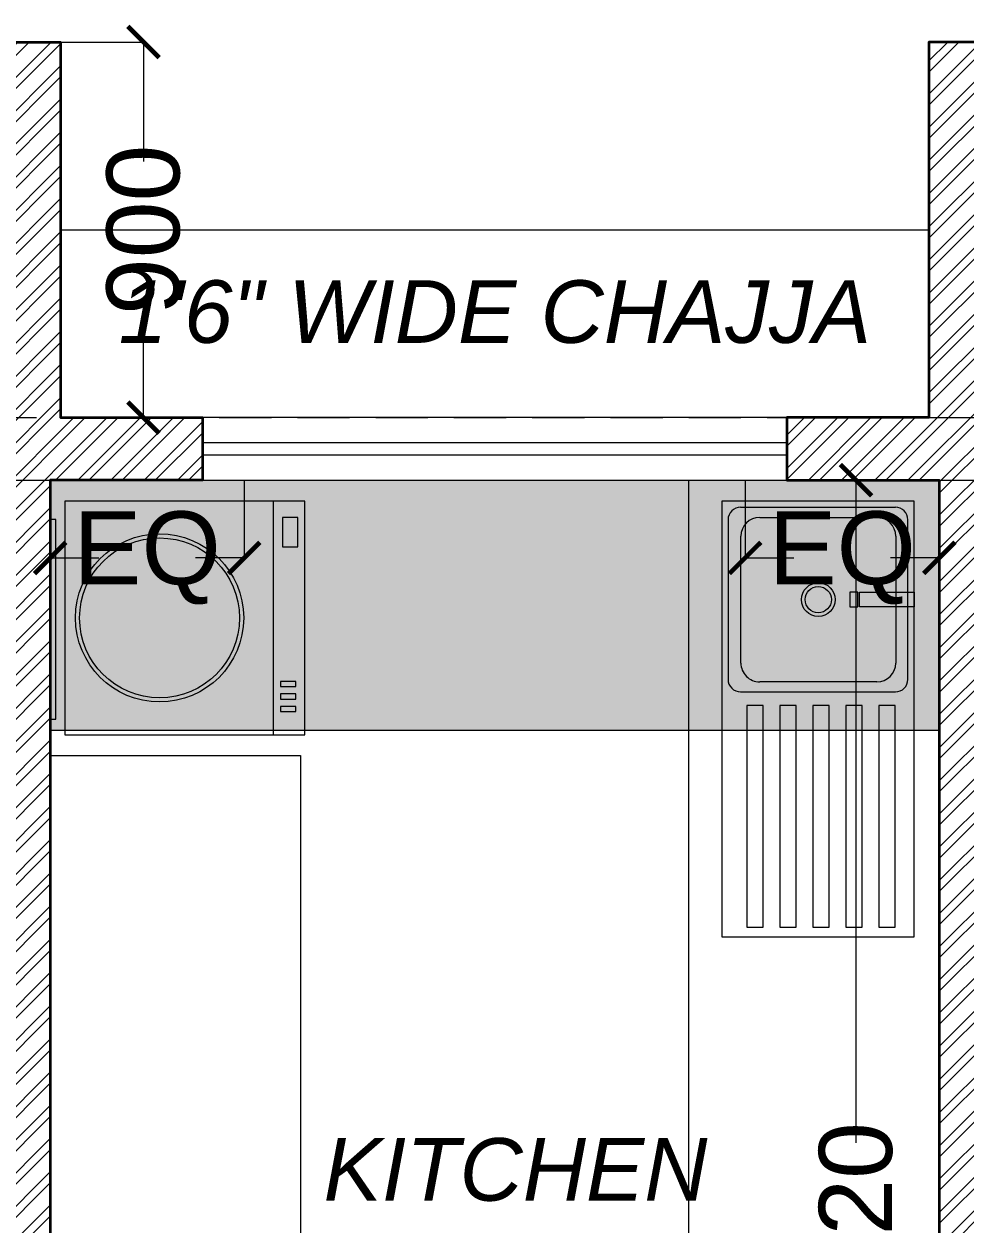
# Model space of a CAD drawing. Header units: millimetres. Extents: x 69529 to 85301, y 41669 to 59279.
# Drawn here: x 78022 to 80278, y 56274 to 59152 of the extents above; entities that cross this region are included whole.
import ezdxf

# ---------------------------------------------------------------- set-up
doc = ezdxf.new("R2010")
doc.units = ezdxf.units.MM
doc.linetypes.add('( Hidden )', pattern=[0.375, 0.25, -0.125])
for name, color, linetype, lineweight, true_color in [('DA_BUILDING LINE', 7, 'Continuous', 9, 0xdb0000), ('DA_DIMENSION', 7, 'Continuous', 5, 0x474747), ('DA_FURNITURE', 7, 'Continuous', 5, 0x666666), ('DA_HATCH', 7, 'Continuous', 5, 0x545454)]:
    doc.layers.add(name, color=color, linetype=linetype, lineweight=lineweight, true_color=true_color)
for name, color, linetype, lineweight in [('DA_CARPET AREA RERA', 30, 'Continuous', 9), ('DA_CHAJJA', 44, 'Continuous', 0), ('DA_DOOR', 35, 'Continuous', 0), ('DA_TEXT IN SQ.FT', 193, 'Continuous', 9), ('DA_WALL', 7, 'Continuous', 35), ('DA_WINDOW', 4, 'Continuous', 9)]:
    doc.layers.add(name, color=color, linetype=linetype, lineweight=lineweight)
doc.styles.add('MtXpl_Arial', font='ArialItalic.ttf')
doc.styles.get("Standard").update_dxf_attribs({"font": 'Arial.ttf'})
doc.dimstyles.get("Standard").update_dxf_attribs({"dimtxt": 0.18, "dimasz": 0.18, "dimexe": 0.18, "dimexo": 0.0625, "dimgap": 0.09, "dimtad": 0, "dimtih": 1, "dimtoh": 1, "dimdec": 4, "dimzin": 0, "dimdsep": 46, "dimtxsty": 'Standard', "dimcen": 0.09, "dimadec": 0, "dimazin": 0, "dimtfac": 1, "dimtdec": 4, "dimtofl": 0, "dimtmove": 0, "dimatfit": 3, "dimfxl": 1, "dimtolj": 1, "dimtzin": 0, "dimarcsym": 0})

# ---------------------------------------------------------------- blocks, each defined once
blk = doc.blocks.new('WASHING MACHINE1')
at = {"linetype": 'Continuous'}
for p, q in [((10326.3552, 5531.1311), (10326.9152, 5531.1311)), ((10326.3552, 5530.556), (10326.3552, 5531.1311)), ((10326.9152, 5531.1311), (10326.9152, 5530.556)), ((10326.4111, 5531.1096), (10326.4233, 5531.1096)), ((10326.4111, 5531.0728), (10326.4111, 5531.1096)), ((10326.4233, 5531.1096), (10326.4233, 5531.0728)), ((10326.4408, 5531.1096), (10326.4531, 5531.1096)), ((10326.4408, 5531.0728), (10326.4408, 5531.1096)), ((10326.4531, 5531.1096), (10326.4531, 5531.0728)), ((10326.4706, 5531.0728), (10326.4706, 5531.1096)), ((10326.4706, 5531.1096), (10326.4828, 5531.1096)), ((10326.4828, 5531.1096), (10326.4828, 5531.0728)), ((10326.8055, 5531.1149), (10326.8755, 5531.1149)), ((10326.8055, 5531.0781), (10326.8055, 5531.1149)), ((10326.8755, 5531.1149), (10326.8755, 5531.0781)), ((10326.4233, 5531.0728), (10326.4111, 5531.0728)), ((10326.4531, 5531.0728), (10326.4408, 5531.0728)), ((10326.4828, 5531.0728), (10326.4706, 5531.0728)), ((10326.8755, 5531.0781), (10326.8055, 5531.0781)), ((10326.3552, 5531.0561), (10326.9152, 5531.0561)), ((10326.9152, 5530.556), (10326.3552, 5530.556)), ((10326.393, 5530.5351), (10326.8714, 5530.5351)), ((10326.393, 5530.5211), (10326.393, 5530.5351)), ((10326.8714, 5530.5211), (10326.393, 5530.5211)), ((10326.8714, 5530.5351), (10326.8714, 5530.5211))]:
    blk.add_line(p, q, dxfattribs=at)
blk = doc.blocks.new('eww')
at = {"layer": 'DA_FURNITURE'}
for radius in [0.2014, 0.1916]:
    blk.add_circle((-2207.1169, 1541.465), radius, dxfattribs=at)
at = {"layer": 'DA_FURNITURE', "xscale": -1, "rotation": 270}
blk.add_blockref('WASHING MACHINE1', (-7737.9003, -8785.1702), dxfattribs=at)
blk = doc.blocks.new('t5r7ui68')
at = {"layer": 'DA_FURNITURE'}
for p, q in [((3503.2333, 922.1039), (3502.1892, 922.1039)), ((3502.1892, 922.1039), (3502.1892, 921.6432)), ((3503.2333, 921.6432), (3503.2333, 922.1039)), ((3502.6164, 922.0889), (3502.2341, 922.0889)), ((3502.2042, 922.059), (3502.2042, 921.6882)), ((3502.2732, 922.0598), (3502.5773, 922.0598)), ((3502.6463, 921.6882), (3502.6463, 922.059)), ((3502.2282, 921.734), (3502.2282, 922.0149)), ((3502.6223, 922.0149), (3502.6223, 921.734)), ((3502.5773, 921.689), (3502.2732, 921.689)), ((3502.1892, 921.6432), (3503.2333, 921.6432)), ((3502.2341, 921.6582), (3502.6164, 921.6582))]:
    blk.add_line(p, q, dxfattribs=at)
at = {"layer": 'DA_FURNITURE', "ltscale": 2}
for points in [[(3502.4076, 921.9732), (3502.4076, 922.1039), (3502.4429, 922.1039), (3502.4429, 921.9732)], [(3502.4429, 921.9503), (3502.4429, 921.9689), (3502.4076, 921.9689), (3502.4076, 921.9503)]]:
    blk.add_lwpolyline(points, close=True, dxfattribs=at)
at = {"layer": 'DA_FURNITURE'}
for points in [[(3503.2099, 922.0191), (3503.2099, 922.0586), (3502.6789, 922.0586), (3502.6789, 922.0191)], [(3503.2099, 921.9401), (3503.2099, 921.9796), (3502.6789, 921.9796), (3502.6789, 921.9401)], [(3503.2099, 921.8611), (3503.2099, 921.9006), (3502.6789, 921.9006), (3502.6789, 921.8611)], [(3503.2099, 921.7822), (3503.2099, 921.8216), (3502.6789, 921.8216), (3502.6789, 921.7822)], [(3503.2099, 921.7032), (3503.2099, 921.7427), (3502.6789, 921.7427), (3502.6789, 921.7032)]]:
    blk.add_lwpolyline(points, close=True, dxfattribs=at)
for radius in [0.0405, 0.0315]:
    blk.add_circle((3502.4253, 921.8744), radius, dxfattribs=at)
for centre, radius, start, end in [((3502.2341, 922.059), 0.03, 90, 180), ((3502.6164, 922.059), 0.03, 0, 90), ((3502.2732, 922.0149), 0.045, 90, 180), ((3502.5773, 922.0149), 0.045, 0, 90), ((3502.2732, 921.734), 0.045, 180, 270), ((3502.5773, 921.734), 0.045, 270, 0), ((3502.2341, 921.6882), 0.03, 180, 270), ((3502.6164, 921.6882), 0.03, 270, 0)]:
    blk.add_arc(centre, radius, start, end, dxfattribs=at)
blk = doc.blocks.new('_ArchTick')
at = {"color": 0, "linetype": 'ByBlock', "const_width": 0.15}
blk.add_lwpolyline([(-0.5, -0.5), (0.5, 0.5)], dxfattribs=at)
blk = doc.blocks.new('*D212')
at = {"layer": 'DA_DIMENSION', "transparency": 16777216}
for p, q in [((-21293.6, 98386.5), (-21293.6, 98200.3)), ((-20828.6, 98386.5), (-20828.6, 98200.3)), ((-21293.6, 98200.5), (-21176.7, 98200.5)), ((-20828.6, 98200.5), (-20945.5, 98200.5))]:
    blk.add_line(p, q, dxfattribs=at)
at = {"layer": 'Defpoints', "color": 0, "transparency": 16777216}
for p in [(-21293.6, 98386.5), (-20828.6, 98386.5), (-20828.6, 98200.5)]:
    blk.add_point(p, dxfattribs=at)
at = {"layer": 'DA_DIMENSION', "transparency": 16777216, "xscale": 75, "yscale": 75, "zscale": 75, "rotation": 180}
blk.add_blockref('_ArchTick', (-21293.6, 98200.5), dxfattribs=at)
at = {"layer": 'DA_DIMENSION', "transparency": 16777216, "xscale": 75, "yscale": 75, "zscale": 75}
blk.add_blockref('_ArchTick', (-20828.6, 98200.5), dxfattribs=at)
at = {"layer": 'DA_DIMENSION', "color": 7, "transparency": 16777216, "insert": (-21061.1, 98200.5), "char_height": 175, "attachment_point": 5}
blk.add_mtext('\\A1;EQ', dxfattribs=at)
blk = doc.blocks.new('*D216')
at = {"layer": 'DA_DIMENSION', "transparency": 16777216}
for p, q in [((-22933.5, 99436.5), (-22734.7, 99436.5)), ((-22734.9, 99436.5), (-22734.9, 99150.6)), ((-22734.9, 98536.5), (-22734.9, 98822.5)), ((-22933.5, 98536.5), (-22734.7, 98536.5))]:
    blk.add_line(p, q, dxfattribs=at)
at = {"layer": 'Defpoints', "color": 0, "transparency": 16777216}
for p in [(-22933.6, 99436.5), (-22734.9, 99436.5), (-22933.6, 98536.5)]:
    blk.add_point(p, dxfattribs=at)
at = {"layer": 'DA_DIMENSION', "transparency": 16777216, "xscale": 75, "yscale": 75, "zscale": 75}
for p, rotation in [((-22734.9, 99436.5), 90), ((-22734.9, 98536.5), 270)]:
    blk.add_blockref('_ArchTick', p, dxfattribs=dict(at, rotation=rotation))
at = {"layer": 'DA_DIMENSION', "color": 7, "transparency": 16777216, "insert": (-22734.9, 98986.5), "char_height": 175, "attachment_point": 5, "rotation": 90}
blk.add_mtext('\\A1;900', dxfattribs=at)
blk = doc.blocks.new('*D217')
at = {"layer": 'DA_DIMENSION', "transparency": 16777216}
for p, q in [((-22958.6, 98386.5), (-22958.6, 98200.2)), ((-22493.6, 98386.5), (-22493.6, 98200.2)), ((-22958.6, 98200.3), (-22841.7, 98200.3)), ((-22493.6, 98200.3), (-22610.5, 98200.3))]:
    blk.add_line(p, q, dxfattribs=at)
at = {"layer": 'Defpoints', "color": 0, "transparency": 16777216}
for p in [(-22958.6, 98386.5), (-22493.6, 98386.5), (-22493.6, 98200.3)]:
    blk.add_point(p, dxfattribs=at)
at = {"layer": 'DA_DIMENSION', "transparency": 16777216, "xscale": 75, "yscale": 75, "zscale": 75, "rotation": 180}
blk.add_blockref('_ArchTick', (-22958.6, 98200.3), dxfattribs=at)
at = {"layer": 'DA_DIMENSION', "transparency": 16777216, "xscale": 75, "yscale": 75, "zscale": 75}
blk.add_blockref('_ArchTick', (-22493.6, 98200.3), dxfattribs=at)
at = {"layer": 'DA_DIMENSION', "color": 7, "transparency": 16777216, "insert": (-22726.1, 98200.3), "char_height": 175, "attachment_point": 5}
blk.add_mtext('\\A1;EQ', dxfattribs=at)
blk = doc.blocks.new('*D173')
at = {"layer": 'DA_DIMENSION', "transparency": 16777216}
for p, q in [((-20828.7, 98386.5), (-21028.4, 98386.5)), ((-21028.2, 98386.5), (-21028.2, 96798.4)), ((-21028.2, 94766.5), (-21028.2, 96354.6)), ((-20828.7, 94766.5), (-21028.4, 94766.5))]:
    blk.add_line(p, q, dxfattribs=at)
at = {"layer": 'Defpoints', "color": 0, "transparency": 16777216}
for p in [(-20828.6, 98386.5), (-21028.2, 94766.5), (-20828.6, 94766.5)]:
    blk.add_point(p, dxfattribs=at)
at = {"layer": 'DA_DIMENSION', "transparency": 16777216, "xscale": 75, "yscale": 75, "zscale": 75}
for p, rotation in [((-21028.2, 98386.5), 90), ((-21028.2, 94766.5), 270)]:
    blk.add_blockref('_ArchTick', p, dxfattribs=dict(at, rotation=rotation))
at = {"layer": 'DA_DIMENSION', "color": 7, "transparency": 16777216, "insert": (-21028.2, 96576.5), "char_height": 175, "attachment_point": 5, "rotation": 90}
blk.add_mtext('\\A1;3620', dxfattribs=at)
blk = doc.blocks.new('fsdaafdh')
at = {"layer": 'DA_DIMENSION'}
for base, p1, p2, picture, middle in [((-22734.86579, 99436.52535), (-22933.59418, 98536.52536), (-22933.59418, 99436.52535), '*D216', (-22734.86579, 98986.52535)), ((-21028.21125, 94766.52535), (-20828.59418, 98386.52535), (-20828.59418, 94766.52535), '*D173', (-21028.21125, 96576.52535))]:
    dim = blk.add_linear_dim(base=base, p1=p1, p2=p2, angle=90, dimstyle='Standard', dxfattribs=at)
    dim.commit()
    dim.dimension.update_dxf_attribs({"geometry": picture, "text_midpoint": middle})
for base, p1, p2, picture, middle in [((-22493.59418, 98200.34619), (-22958.59418, 98386.52535), (-22493.59418, 98386.52535), '*D217', (-22726.09418, 98200.34619)), ((-20828.59418, 98200.52619), (-21293.59418, 98386.52535), (-20828.59418, 98386.52535), '*D212', (-21061.09418, 98200.52619))]:
    dim = blk.add_linear_dim(base=base, p1=p1, p2=p2, text='EQ', dimstyle='Standard', dxfattribs=at)
    dim.commit()
    dim.dimension.update_dxf_attribs({"geometry": picture, "text_midpoint": middle})

msp = doc.modelspace()

# ---------------------------------------------------------------- hatches: boundary and pattern name
at = {"layer": 'DA_HATCH'}
h = msp.add_hatch(dxfattribs=at)
h.set_pattern_fill('ANSI32', color=256, scale=150)
h.set_pattern_definition([(45, (101042.82, -215688.83), (-39.774756, 39.774756), []), (45, (101069.34, -215688.83), (-39.774756, 39.774756), [])])
h.paths.add_polyline_path([(78084.22813, 58058.9767), (78084.22813, 54438.9767), (77959.22813, 54438.9767), (77959.22813, 58058.9767), (77649.22813, 58058.9767), (77649.22813, 58208.9767), (77959.22813, 58208.9767), (77959.22813, 58958.9767), (77959.22813, 59108.9767), (78109.22813, 59108.9767), (78109.22813, 58208.9767), (78449.22813, 58208.9767), (78449.22813, 58058.9767)])
h.paths.add_polyline_path([(76589.22813, 58058.9767), (76899.22813, 58058.9767), (76899.22813, 58208.9767), (76614.22813, 58208.9767), (76614.22813, 58958.9767), (76614.22813, 59108.9767), (76464.22813, 59108.9767), (76464.22813, 58058.9767), (76464.22813, 57908.9767), (76589.22813, 57908.9767)])
h.paths.add_polyline_path([(80214.22813, 58058.9767), (80214.22813, 54438.9767), (80339.22813, 54438.9767), (80339.22813, 58058.9767), (80649.22813, 58058.9767), (80649.22813, 58208.9767), (80339.22813, 58208.9767), (80339.22813, 58958.9767), (80339.22813, 59108.9767), (80189.22813, 59108.9767), (80189.22813, 58208.9767), (79849.22813, 58208.9767), (79849.22813, 58058.9767)])
h.paths.add_polyline_path([(81709.22424, 58208.9767), (81709.22813, 58953.9767), (81709.22813, 59108.9767), (81859.22813, 59108.9767), (81859.22813, 58208.9767)])
h.paths.add_polyline_path([(81399.22813, 58058.9767), (81399.22813, 58208.9767), (81709.22813, 58208.9767), (81709.22813, 58058.9767)], flags=17)
h.paths.add_polyline_path([(81834.22813, 57008.9767), (81834.22813, 55458.9767), (81089.22813, 55458.9767), (81089.22813, 55583.9767), (81709.22813, 55583.9767), (81709.22813, 57008.9767)])
h.paths.add_polyline_path([(75709.22813, 54558.9767), (77039.22813, 54558.9767), (77039.22813, 54433.9767), (75709.22813, 54433.9767)])
h.paths.add_polyline_path([(76464.22813, 57008.9767), (76464.22813, 55458.9767), (77209.22813, 55458.9767), (77209.22813, 55583.9767), (76589.22813, 55583.9767), (76589.22813, 57008.9767)])
h.paths.add_polyline_path([(73414.22813, 54558.9767), (73264.22813, 54558.9767), (73264.22813, 56708.9767), (73414.22813, 56708.9767)])
h.paths.add_polyline_path([(73494.22813, 58678.9767), (73414.22813, 58678.9767), (73414.22813, 57908.9767), (73264.22813, 57908.9767), (73264.22813, 59108.9767), (73494.22813, 59108.9767)])
h.paths.add_polyline_path([(80214.22813, 49553.97669), (80214.22813, 50783.9767), (80214.22813, 53508.9767), (81834.22813, 53508.9767), (81834.22813, 53383.9767), (80339.22813, 53383.9767), (80339.22813, 50933.9767), (80649.22813, 50933.9767), (80649.22813, 50783.9767), (80364.22813, 50783.9767), (80364.22813, 47608.95613), (80134.22813, 47608.97669), (80134.22813, 47758.97669), (80214.22812, 47758.97669)])
h.paths.add_polyline_path([(81709.22813, 50933.9767), (81399.22813, 50933.9767), (81399.22813, 50783.9767), (81709.22813, 50783.9767)], flags=17)
h.paths.add_polyline_path([(81709.22813, 50783.9767), (81709.22813, 49703.97669), (81709.22813, 49553.97669), (81859.22813, 49553.97669), (81859.22813, 50173.9767), (81939.22813, 50173.9767), (81939.22813, 50323.9767), (81859.22813, 50323.9767), (81859.22813, 50783.9767)])
h.paths.add_polyline_path([(77299.22813, 47758.9767), (77299.22813, 47608.9767), (76909.22813, 47608.9767), (76909.22813, 47758.9767)])
edge = h.paths.add_edge_path()
edge.add_line((85034.22813, 50163.9767), (85034.22813, 54433.9767))
edge.add_line((85034.22813, 54433.9767), (85034.22813, 54558.9767))
edge.add_line((85034.22813, 54558.9767), (85034.22813, 58828.9767))
edge.add_line((85034.22813, 58828.9767), (84884.22813, 58828.9767))
edge.add_line((84884.22813, 58828.9767), (84884.22813, 54558.9767))
edge.add_line((84884.22813, 54558.9767), (81259.22813, 54558.9767))
edge.add_line((81259.22813, 54558.9767), (81259.22813, 54433.9767))
edge.add_line((81259.22813, 54433.9767), (84884.22813, 54433.9767))
edge.add_line((84884.22813, 54433.9767), (84884.22813, 50173.9767))
edge.add_line((84884.22813, 50173.9767), (85034.22813, 50173.9767))
h.paths.add_polyline_path([(81834.22813, 51983.9767), (81834.22813, 52638.9767), (81709.22813, 52638.9767), (81709.22813, 51983.9767)], flags=17)
h = msp.add_hatch(dxfattribs=at)
h.set_pattern_fill('ANSI35', color=256, scale=300)
h.set_pattern_definition([(45, (101042.82, -40322.55), (-53.03301, 53.03301), []), (45, (101095.855, -40322.55), (-53.03301, 53.03301), [93.75, -18.75, 0, -18.75])])
h.paths.add_polyline_path([(78084.22813, 58058.9767), (80214.22813, 58058.9767), (80214.22813, 57458.9767), (78084.22813, 57458.9767)])
h.paths.add_polyline_path([(76589.22813, 58058.9767), (77959.22813, 58058.9767), (77959.22813, 55583.9767), (77209.22813, 55583.9767), (76589.22813, 55583.9767), (76589.22813, 57013.97669), (76694.22813, 57013.9767), (76694.22813, 57913.9767), (76589.22813, 57913.9767)])
h.paths.add_polyline_path([(80339.22813, 58058.9767), (81709.22813, 58058.9767), (81709.22813, 55583.9767), (81089.22813, 55583.9767), (80339.22813, 55583.9767)])
h.paths.add_polyline_path([(81709.22813, 53383.9767), (80339.22813, 53383.9767), (80339.22813, 50933.97671), (81709.22813, 50933.97668), (81709.22813, 52638.9767)])

# ---------------------------------------------------------------- linework, layer by layer
at = {"layer": 'DA_BUILDING LINE', "linetype": '( Hidden )', "ltscale": 500}
msp.add_line((76614.22813, 58208.9767), (81709.22424, 58208.9767), dxfattribs=at)
at = {"layer": 'DA_CARPET AREA RERA'}
msp.add_lwpolyline([(74019.22813, 48978.9767), (74169.22813, 48978.9767), (75709.22813, 48978.9767), (75709.02425, 54558.9767), (73414.22813, 54558.9767), (73414.22813, 58678.9767), (76464.22813, 58678.9767), (76464.22813, 58058.9767), (81709.22813, 58058.9767), (81859.22813, 58058.9767), (81859.22813, 58678.9767), (84884.22813, 58678.9767), (84884.22813, 50323.9767), (81859.22813, 50323.9767), (81859.22813, 50933.9767), (80214.22813, 50933.9767), (80214.22812, 47758.97669), (80214.22813, 47608.97669), (77214.22813, 47608.9767), (77214.22813, 47758.9767), (74019.22813, 47758.9767), (74019.22813, 48818.9767)], close=True, dxfattribs=at)
at = {"layer": 'DA_CHAJJA'}
msp.add_line((78109.22813, 58658.9767), (80189.22813, 58658.9767), dxfattribs=at)
at = {"layer": 'DA_FURNITURE', "lineweight": 9}
msp.add_line((78084.22813, 54733.9767), (78084.22813, 57312.323), dxfattribs=at)
for points in [[(79614.22813, 58058.9767), (80214.22813, 58058.9767), (80214.22813, 54433.9767), (79614.22813, 54433.9767)], [(78084.22813, 57398.9767), (78684.22813, 57398.9767), (78684.22813, 55147.6875), (78084.22813, 55147.6875)]]:
    msp.add_lwpolyline(points, close=True, dxfattribs=at)
at = {"layer": 'DA_HATCH'}
msp.add_lwpolyline([(78084.22813, 58058.9767), (80214.22813, 58058.9767), (80214.22813, 57458.9767), (78084.22813, 57458.9767)], close=True, dxfattribs=at)
at = {"layer": 'DA_WALL'}
msp.add_lwpolyline([(77959.22813, 55583.9767), (77959.22813, 58058.9767), (77649.22813, 58058.9767), (77649.22813, 58208.9767), (77959.22813, 58208.9767), (77959.22813, 58958.9767), (77959.22813, 58958.9767), (77959.22813, 59108.9767), (78109.22813, 59108.9767), (78109.22813, 58208.9767), (78449.22813, 58208.9767), (78449.22813, 58058.9767), (78084.22813, 58058.9767), (78084.22813, 54433.9767), (77959.22813, 54433.9767), (77959.22813, 55458.9767)], dxfattribs=at)
msp.add_lwpolyline([(80339.22813, 55583.9767), (80339.22813, 58058.9767), (80649.22813, 58058.9767), (80649.22813, 58208.9767), (80339.22813, 58208.9767), (80339.22813, 58958.9767), (80339.22813, 58958.9767), (80339.22813, 59108.9767), (80189.22813, 59108.9767), (80189.22813, 58208.9767), (79849.22813, 58208.9767), (79849.22813, 58058.9767), (80214.22813, 58058.9767), (80214.22813, 54433.9767), (80339.22813, 54433.9767), (80339.22813, 55458.9767)], close=True, dxfattribs=at)
at = {"layer": 'DA_WINDOW'}
for points in [[(78449.22813, 58058.9767), (79849.22813, 58058.9767), (79849.22813, 58208.9767), (78449.22813, 58208.9767)], [(78449.22813, 58148.9767), (79849.22813, 58148.9767), (79849.22813, 58118.9767), (78449.22813, 58118.9767)]]:
    msp.add_lwpolyline(points, close=True, dxfattribs=at)

# ---------------------------------------------------------------- block references
at = {"layer": 'DA_DOOR', "color": 7, "xscale": 1000, "yscale": 1000, "zscale": 1000}
msp.add_blockref('eww', (2285463.39399, -1483735.98397), dxfattribs=at)
at = {"layer": 'DA_FURNITURE', "lineweight": 9, "xscale": 1000, "yscale": 1000, "zscale": 1000, "rotation": 270}
msp.add_blockref('t5r7ui68', (-841949.98322, 3560198.1506), dxfattribs=at)
at = {"layer": 'DA_HATCH'}
msp.add_blockref('fsdaafdh', (101042.82231, -40327.54866), dxfattribs=at)

# ---------------------------------------------------------------- texts
at = {"layer": 'DA_TEXT IN SQ.FT', "style": 'MtXpl_Arial'}
for s, p in [('1\'6" WIDE CHAJJA', (78248.29709, 58388.04823, 0)), ('KITCHEN', (78739.12681, 56332.57312, 0))]:
    msp.add_text(s, height=150, dxfattribs=at).set_placement(p)

doc.saveas('drawing.dxf')
